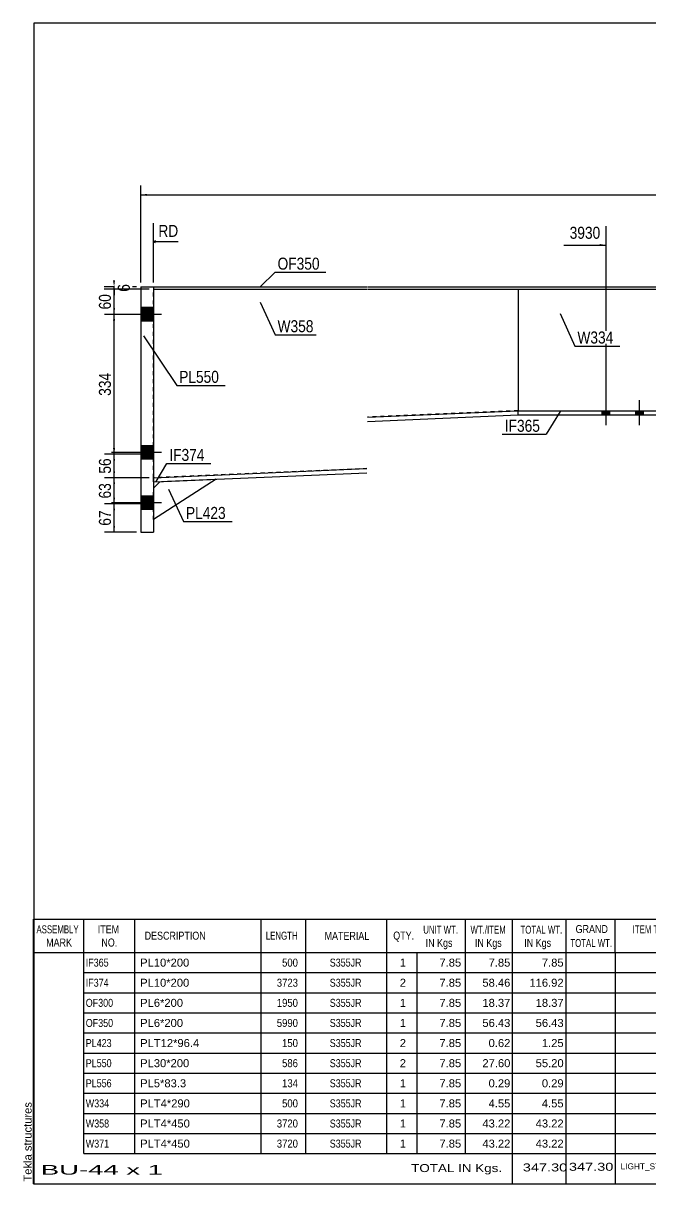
# Model space of a CAD drawing. Header units: millimetres. Extents: x -31 to 371, y -191 to 86.
# Drawn here: x -31.1 to 118.8, y -191 to 86 of the extents above; entities that cross this region are included whole.
import ezdxf

# ---------------------------------------------------------------- set-up
doc = ezdxf.new("R2010")
doc.units = ezdxf.units.MM
doc.linetypes.add('DXK_LINE_DOT1', pattern=[1.8814, 0.9407, -0.9407])
doc.styles.add('Arial', font='ARIAL.TTF', dxfattribs={"height": 0.2})
doc.styles.add('Arial Narrow', font='ARIALN.TTF', dxfattribs={"height": 0.2})

# ---------------------------------------------------------------- blocks, each defined once
blk = doc.blocks.new('Unknown-629104259-1211')
at = {"color": 5, "linetype": 'Continuous'}
for p, q in [((371.42, 85.99), (-28.58, 85.99)), ((-28.58, 85.99), (-28.58, -191.01)), ((371.42, -191.01), (371.42, 85.99)), ((-28.58, -191.01), (371.42, -191.01))]:
    blk.add_line(p, q, dxfattribs=at)
at = {"color": 174, "linetype": 'Continuous', "style": 'Arial'}
blk.add_text('Tekla structures', height=1.9102, rotation=90, dxfattribs=at).set_placement((-29.08, -190.51))
blk = doc.blocks.new('Part-629104259-1279 - 1232')
at = {"color": 2, "linetype": 'Continuous'}
for p, q in [((87.09, 22.5), (87.09, -6.5)), ((137.09, 22.5), (137.09, -6.5))]:
    blk.add_line(p, q, dxfattribs=at)
at = {"color": 7, "linetype": 'DXK_LINE_DOT1'}
for p, q in [((87.09, 22.5), (137.09, 22.5)), ((87.09, -6.5), (137.09, -6.5))]:
    blk.add_line(p, q, dxfattribs=at)
blk = doc.blocks.new('Bolt-629104259-1443 - 1232')
at = {"linetype": 'Continuous'}
for points in [[(108.99, -6.5), (107.19, -6.5), (107.19, -7.5), (108.99, -7.5)], [(108.99, -6.5), (107.19, -6.5), (107.19, -7.5), (108.99, -7.5)], [(116.99, -6.5), (115.19, -6.5), (115.19, -7.5), (116.99, -7.5)], [(116.99, -6.5), (115.19, -6.5), (115.19, -7.5), (116.99, -7.5)]]:
    blk.add_hatch(color=3, dxfattribs=at).paths.add_polyline_path(points)
at = {"color": 3, "linetype": 'Continuous'}
for p, q in [((108.09, -9.96), (108.09, -3.96)), ((108.09, -9.96), (108.09, -3.96)), ((116.09, -9.96), (116.09, -3.96)), ((116.09, -9.96), (116.09, -3.96)), ((107.19, -7.5), (107.19, -6.5)), ((107.19, -7.5), (107.19, -6.5)), ((108.99, -7.5), (108.99, -6.5)), ((108.99, -7.5), (108.99, -6.5)), ((115.19, -7.5), (115.19, -6.5)), ((115.19, -7.5), (115.19, -6.5)), ((116.99, -7.5), (116.99, -6.5)), ((116.99, -7.5), (116.99, -6.5))]:
    blk.add_line(p, q, dxfattribs=at)
blk = doc.blocks.new('Part-629104259-1442 - 1232')
at = {"color": 7, "linetype": 'DXK_LINE_DOT1'}
for p, q in [((0, -22.5), (0, 22.5)), ((0, 22.5), (50.99, 22.5)), ((51.09, 22.5), (87.09, 22.5)), ((87.09, -6.5), (51.09, -8.05)), ((50.99, -20.31), (0, -22.5))]:
    blk.add_line(p, q, dxfattribs=at)
at = {"color": 2, "linetype": 'Continuous'}
blk.add_line((87.09, 22.5), (87.09, -6.5), dxfattribs=at)
blk = doc.blocks.new('Part-629104259-1257 - 1232')
at = {"color": 2, "linetype": 'Continuous'}
for p, q in [((0, 23.1), (0, 22.5)), ((0, 23.1), (50.99, 23.1)), ((0, 22.5), (50.99, 22.5)), ((51.09, 23.1), (191.89, 23.1)), ((51.09, 22.5), (191.89, 22.5)), ((191.99, 23.1), (227.99, 23.1)), ((191.99, 22.5), (227.99, 22.5)), ((227.99, 23.1), (227.99, 22.5))]:
    blk.add_line(p, q, dxfattribs=at)
blk = doc.blocks.new('Part-629104259-1345 - 1232')
at = {"color": 2, "linetype": 'Continuous'}
for p, q in [((51.09, -8.05), (87.09, -6.5)), ((51.09, -9.05), (87.13, -7.5)), ((87.13, -7.5), (87.09, -6.5)), ((0, -22.5), (50.99, -20.31)), ((0.04, -23.5), (50.99, -21.31)), ((0.04, -23.5), (0, -22.5))]:
    blk.add_line(p, q, dxfattribs=at)
blk = doc.blocks.new('Part-629104259-1367 - 1232')
at = {"color": 2, "linetype": 'Continuous'}
for p, q in [((87.09, -7.5), (87.09, -6.5)), ((87.09, -6.5), (137.09, -6.5)), ((87.09, -7.5), (137.09, -7.5)), ((137.09, -7.5), (137.09, -6.5))]:
    blk.add_line(p, q, dxfattribs=at)
blk = doc.blocks.new('Part-629104259-1421 - 1232')
at = {"color": 2, "linetype": 'Continuous'}
for p, q in [((-3, 23.1), (0, 23.1)), ((-3, 23.1), (-3, -35.5)), ((0, 23.1), (0, -35.5)), ((-3, -35.5), (0, -35.5))]:
    blk.add_line(p, q, dxfattribs=at)
blk = doc.blocks.new('Part-629104259-1426 - 1232')
at = {"color": 2, "linetype": 'Continuous'}
for p, q in [((14.99, -22.86), (0, -32.5)), ((0, -25), (1.5, -23.44))]:
    blk.add_line(p, q, dxfattribs=at)
at = {"color": 7, "linetype": 'DXK_LINE_DOT1'}
for p, q in [((1.5, -23.44), (14.99, -22.86)), ((0, -32.5), (0, -25))]:
    blk.add_line(p, q, dxfattribs=at)
blk = doc.blocks.new('Bolt-629104259-1445 - 1232')
at = {"linetype": 'Continuous'}
for points in [[(-3, 18.1), (-3, 14.9), (0, 14.9), (0, 18.1)], [(-3, 18.1), (-3, 14.9), (0, 14.9), (0, 18.1)], [(-3, -14.9), (-3, -18.1), (0, -18.1), (0, -14.9)], [(-3, -14.9), (-3, -18.1), (0, -18.1), (0, -14.9)], [(-3, -26.9), (-3, -30.1), (0, -30.1), (0, -26.9)], [(-3, -26.9), (-3, -30.1), (0, -30.1), (0, -26.9)]]:
    blk.add_hatch(color=3, dxfattribs=at).paths.add_polyline_path(points)
at = {"color": 3, "linetype": 'Continuous'}
for p, q in [((0, 18.1), (-3, 18.1)), ((0, 18.1), (-3, 18.1)), ((1.9, 16.5), (-10, 16.5)), ((1.9, 16.5), (-10, 16.5)), ((0, 14.9), (-3, 14.9)), ((0, 14.9), (-3, 14.9)), ((1.9, -16.5), (-10, -16.5)), ((1.9, -16.5), (-10, -16.5)), ((0, -14.9), (-3, -14.9)), ((0, -14.9), (-3, -14.9)), ((0, -18.1), (-3, -18.1)), ((0, -18.1), (-3, -18.1)), ((0, -26.9), (-3, -26.9)), ((0, -26.9), (-3, -26.9)), ((1.9, -28.5), (-10, -28.5)), ((1.9, -28.5), (-10, -28.5)), ((0, -30.1), (-3, -30.1)), ((0, -30.1), (-3, -30.1))]:
    blk.add_line(p, q, dxfattribs=at)
blk = doc.blocks.new('StraightDimension-629104259-1489 - 1232')
at = {"linetype": 'Continuous'}
for points in [[(-1.5, 44.77), (-3, 45.02), (-1.5, 45.27)], [(349.68, 45.27), (351.18, 45.02), (349.68, 44.77)]]:
    blk.add_hatch(color=7, dxfattribs=at).paths.add_polyline_path(points)
at = {"color": 7, "linetype": 'Continuous'}
for p, q in [((-3, 24.1), (-3, 47.27)), ((351.18, 24.1), (351.18, 47.27)), ((-3, 45.02), (351.18, 45.02))]:
    blk.add_line(p, q, dxfattribs=at)
at = {"color": 0}
blk.add_wipeout([(178.35, 45.17), (178.35, 49.37), (169.84, 49.37), (169.84, 45.17)], dxfattribs=at)
at = {"color": 3, "style": 'Arial Narrow'}
blk.add_text('8000', height=2.863, dxfattribs=at).set_placement((170.44, 45.77))
blk = doc.blocks.new('StraightDimension-629104259-1510 - 1232')
at = {"linetype": 'Continuous'}
for points in [[(-9.64, -24), (-9.39, -22.5), (-9.14, -24)], [(-9.14, -27.26), (-9.39, -28.76), (-9.64, -27.26)]]:
    blk.add_hatch(color=7, dxfattribs=at).paths.add_polyline_path(points)
at = {"color": 7, "linetype": 'Continuous'}
for p, q in [((-1, -22.5), (-11.64, -22.5)), ((-9.39, -28.76), (-9.39, -22.5)), ((-1, -28.76), (-11.64, -28.76))]:
    blk.add_line(p, q, dxfattribs=at)
at = {"color": 0}
blk.add_wipeout([(-9.54, -23.2), (-13.74, -23.2), (-13.74, -28.06), (-9.54, -28.06)], dxfattribs=at)
at = {"color": 3, "style": 'Arial Narrow'}
blk.add_text('63', height=2.863, rotation=90.0002, dxfattribs=at).set_placement((-10.14, -27.46))
blk = doc.blocks.new('StraightDimension-629104259-1517 - 1232')
at = {"linetype": 'Continuous'}
for points in [[(-9.64, -30.26), (-9.39, -28.76), (-9.14, -30.26)], [(-9.14, -34), (-9.39, -35.5), (-9.64, -34)]]:
    blk.add_hatch(color=7, dxfattribs=at).paths.add_polyline_path(points)
at = {"color": 7, "linetype": 'Continuous'}
for p, q in [((-1, -28.76), (-11.64, -28.76)), ((-9.39, -35.5), (-9.39, -28.76)), ((-4, -35.5), (-11.64, -35.5))]:
    blk.add_line(p, q, dxfattribs=at)
at = {"color": 0}
blk.add_wipeout([(-9.54, -29.7), (-13.74, -29.7), (-13.74, -34.56), (-9.54, -34.56)], dxfattribs=at)
at = {"color": 3, "style": 'Arial Narrow'}
blk.add_text('67', height=2.863, rotation=90.0002, dxfattribs=at).set_placement((-10.14, -33.96))
blk = doc.blocks.new('StraightDimension-629104259-1501 - 1232')
at = {"linetype": 'Continuous'}
for points in [[(-9.64, -18.41), (-9.39, -16.91), (-9.14, -18.41)], [(-9.14, -21), (-9.39, -22.5), (-9.64, -21)]]:
    blk.add_hatch(color=7, dxfattribs=at).paths.add_polyline_path(points)
at = {"color": 7, "linetype": 'Continuous'}
for p, q in [((-1, -16.91), (-11.64, -16.91)), ((-9.39, -22.5), (-9.39, -16.91)), ((-1, -22.5), (-11.64, -22.5))]:
    blk.add_line(p, q, dxfattribs=at)
at = {"color": 0}
blk.add_wipeout([(-9.54, -17.28), (-13.74, -17.28), (-13.74, -22.13), (-9.54, -22.13)], dxfattribs=at)
at = {"color": 3, "style": 'Arial Narrow'}
blk.add_text('56', height=2.863, rotation=90.0002, dxfattribs=at).set_placement((-10.14, -21.53))
blk = doc.blocks.new('StraightDimension-629104259-1525 - 1232')
at = {"linetype": 'Continuous'}
for points in [[(-9.64, 15), (-9.39, 16.5), (-9.14, 15)], [(-9.14, -15.41), (-9.39, -16.91), (-9.64, -15.41)]]:
    blk.add_hatch(color=7, dxfattribs=at).paths.add_polyline_path(points)
at = {"color": 7, "linetype": 'Continuous'}
for p, q in [((-1, 16.5), (-11.64, 16.5)), ((-9.39, -16.91), (-9.39, 16.5)), ((-1, -16.91), (-11.64, -16.91))]:
    blk.add_line(p, q, dxfattribs=at)
at = {"color": 0}
blk.add_wipeout([(-9.54, 3.14), (-13.74, 3.14), (-13.74, -3.55), (-9.54, -3.55)], dxfattribs=at)
at = {"color": 3, "style": 'Arial Narrow'}
blk.add_text('334', height=2.863, rotation=90.0002, dxfattribs=at).set_placement((-10.14, -2.95))
blk = doc.blocks.new('StraightDimension-629104259-1542 - 1232')
at = {"linetype": 'Continuous'}
for points in [[(-9.14, 24.6), (-9.39, 23.1), (-9.64, 24.6)], [(-9.64, 21), (-9.39, 22.5), (-9.14, 21)]]:
    blk.add_hatch(color=7, dxfattribs=at).paths.add_polyline_path(points)
at = {"color": 7, "linetype": 'Continuous'}
for p, q in [((-4, 23.1), (-11.79, 23.1)), ((-1, 22.5), (-11.79, 22.5)), ((-9.39, 22.5), (-9.39, 23.1))]:
    blk.add_line(p, q, dxfattribs=at)
at = {"color": 0}
blk.add_wipeout([(-5.04, 24.31), (-9.24, 24.31), (-9.24, 21.29), (-5.04, 21.29)], dxfattribs=at)
at = {"color": 3, "style": 'Arial Narrow'}
blk.add_text('6', height=2.86, rotation=90.0002, dxfattribs=at).set_placement((-5.64, 21.89))
blk = doc.blocks.new('StraightDimension-629104259-1551 - 1232')
at = {"linetype": 'Continuous'}
for points in [[(-9.64, 21), (-9.39, 22.5), (-9.14, 21)], [(-9.14, 18), (-9.39, 16.5), (-9.64, 18)]]:
    blk.add_hatch(color=7, dxfattribs=at).paths.add_polyline_path(points)
at = {"color": 7, "linetype": 'Continuous'}
for p, q in [((-1, 22.5), (-11.64, 22.5)), ((-9.39, 16.5), (-9.39, 22.5)), ((-1, 16.5), (-11.64, 16.5))]:
    blk.add_line(p, q, dxfattribs=at)
at = {"color": 0}
blk.add_wipeout([(-9.54, 21.93), (-13.74, 21.93), (-13.74, 17.07), (-9.54, 17.07)], dxfattribs=at)
at = {"color": 3, "style": 'Arial Narrow'}
blk.add_text('60', height=2.863, rotation=90.0002, dxfattribs=at).set_placement((-10.14, 17.67))
blk = doc.blocks.new('StraightDimension-629104259-4384 - 1232')
at = {"linetype": 'Continuous'}
blk.add_hatch(color=7, dxfattribs=at).paths.add_polyline_path([(106.59, 33.29), (108.09, 33.04), (106.59, 32.79)])
at = {"color": 7, "linetype": 'Continuous'}
for p, q in [((108.09, -4.23), (108.09, 37.54)), ((98.02, 33.04), (108.09, 33.04))]:
    blk.add_line(p, q, dxfattribs=at)
at = {"color": 0, "linetype": 'Continuous'}
blk.add_wipeout([(6.53, 34.39), (6.53, 38.59), (0.59, 38.59), (0.59, 34.39)], dxfattribs=at)
at = {"color": 7, "linetype": 'Continuous'}
for p, q in [((0, 24.1), (0, 38.29)), ((0.5, 34.04), (0, 33.79)), ((0.5, 33.54), (0, 33.79)), ((5.93, 33.79), (0, 33.79))]:
    blk.add_line(p, q, dxfattribs=at)
at = {"color": 3, "linetype": 'Continuous', "style": 'Arial Narrow'}
blk.add_text('RD', height=2.863, dxfattribs=at).set_placement((1.19, 34.99))
at = {"color": 0}
blk.add_wipeout([(107.31, 33.94), (107.31, 38.14), (98.8, 38.14), (98.8, 33.94)], dxfattribs=at)
at = {"color": 3, "style": 'Arial Narrow'}
blk.add_text('3930', height=2.863, dxfattribs=at).set_placement((99.4, 34.54))
blk = doc.blocks.new('CBS_BOM-629104259-4768')
at = {"color": 7, "linetype": 'Continuous'}
for p, q in [((-28.61, -135.84), (-28.61, -127.84)), ((-28.6, -127.84), (126.31, -127.84)), ((-16.61, -135.84), (-16.61, -127.84)), ((-4.42, -135.84), (-4.42, -127.84)), ((25.75, -135.84), (25.75, -127.84)), ((36.43, -135.84), (36.43, -127.84)), ((55.74, -135.84), (55.74, -127.84)), ((74.54, -135.84), (74.54, -127.84)), ((85.76, -135.84), (85.76, -127.84)), ((98.54, -135.84), (98.54, -127.84)), ((110.29, -135.84), (110.29, -127.84)), ((126.32, -127.84), (126.31, -135.83)), ((-28.61, -135.84), (126.32, -135.84)), ((-28.61, -140.64), (-28.61, -135.84)), ((-16.61, -140.64), (-16.61, -135.84)), ((-4.42, -140.64), (-4.42, -135.84)), ((25.75, -140.64), (25.75, -135.84)), ((36.43, -140.64), (36.43, -135.84)), ((55.74, -140.64), (55.74, -135.84)), ((63.01, -140.64), (63.01, -135.84)), ((74.54, -140.64), (74.54, -135.84)), ((85.76, -140.64), (85.76, -135.84)), ((98.54, -140.64), (98.54, -135.84)), ((110.31, -140.64), (110.31, -135.84)), ((126.32, -135.84), (126.32, -140.64)), ((-28.61, -145.44), (-28.61, -140.64)), ((-16.61, -140.64), (126.32, -140.64)), ((-16.61, -145.44), (-16.61, -140.64)), ((-4.42, -145.44), (-4.42, -140.64)), ((25.75, -145.44), (25.75, -140.64)), ((36.43, -145.44), (36.43, -140.64)), ((55.74, -145.44), (55.74, -140.64)), ((63.01, -145.44), (63.01, -140.64)), ((74.54, -145.44), (74.54, -140.64)), ((85.76, -145.44), (85.76, -140.64)), ((98.54, -145.44), (98.54, -140.64)), ((110.31, -145.44), (110.31, -140.64)), ((126.32, -140.64), (126.32, -145.44)), ((-28.61, -150.24), (-28.61, -145.44)), ((-16.61, -145.44), (126.32, -145.44)), ((-16.61, -150.24), (-16.61, -145.44)), ((-4.42, -150.24), (-4.42, -145.44)), ((25.75, -150.24), (25.75, -145.44)), ((36.43, -150.24), (36.43, -145.44)), ((55.74, -150.24), (55.74, -145.44)), ((63.01, -150.24), (63.01, -145.44)), ((74.54, -150.24), (74.54, -145.44)), ((85.76, -150.24), (85.76, -145.44)), ((98.54, -150.24), (98.54, -145.44)), ((110.31, -150.24), (110.31, -145.44)), ((126.32, -145.44), (126.32, -150.24)), ((-28.61, -155.04), (-28.61, -150.24)), ((-16.61, -150.24), (126.32, -150.24)), ((-16.61, -155.04), (-16.61, -150.24)), ((-4.42, -155.04), (-4.42, -150.24)), ((25.75, -155.04), (25.75, -150.24)), ((36.43, -155.04), (36.43, -150.24)), ((55.74, -155.04), (55.74, -150.24)), ((63.01, -155.04), (63.01, -150.24)), ((74.54, -155.04), (74.54, -150.24)), ((85.76, -155.04), (85.76, -150.24)), ((98.54, -155.04), (98.54, -150.24)), ((110.31, -155.04), (110.31, -150.24)), ((126.32, -150.24), (126.32, -155.04)), ((-28.61, -159.84), (-28.61, -155.04)), ((-16.61, -155.04), (126.32, -155.04)), ((-16.61, -159.84), (-16.61, -155.04)), ((-4.42, -159.84), (-4.42, -155.04)), ((25.75, -159.84), (25.75, -155.04)), ((36.43, -159.84), (36.43, -155.04)), ((55.74, -159.84), (55.74, -155.04)), ((63.01, -159.84), (63.01, -155.04)), ((74.54, -159.84), (74.54, -155.04)), ((85.76, -159.84), (85.76, -155.04)), ((98.54, -159.84), (98.54, -155.04)), ((110.31, -159.84), (110.31, -155.04)), ((126.32, -155.04), (126.32, -159.84)), ((-28.61, -164.64), (-28.61, -159.84)), ((-16.61, -159.84), (126.32, -159.84)), ((-16.61, -164.64), (-16.61, -159.84)), ((-4.42, -164.64), (-4.42, -159.84)), ((25.75, -164.64), (25.75, -159.84)), ((36.43, -164.64), (36.43, -159.84)), ((55.74, -164.64), (55.74, -159.84)), ((63.01, -164.64), (63.01, -159.84)), ((74.54, -164.64), (74.54, -159.84)), ((85.76, -164.64), (85.76, -159.84)), ((98.54, -164.64), (98.54, -159.84)), ((110.31, -164.64), (110.31, -159.84)), ((126.32, -159.84), (126.32, -164.64)), ((-28.61, -169.44), (-28.61, -164.64)), ((-16.61, -164.64), (126.32, -164.64)), ((-16.61, -169.44), (-16.61, -164.64)), ((-4.42, -169.44), (-4.42, -164.64)), ((25.75, -169.44), (25.75, -164.64)), ((36.43, -169.44), (36.43, -164.64)), ((55.74, -169.44), (55.74, -164.64)), ((63.01, -169.44), (63.01, -164.64)), ((74.54, -169.44), (74.54, -164.64)), ((85.76, -169.44), (85.76, -164.64)), ((98.54, -169.44), (98.54, -164.64)), ((110.31, -169.44), (110.31, -164.64)), ((126.32, -164.64), (126.32, -169.44)), ((-28.61, -174.24), (-28.61, -169.44)), ((-16.61, -169.44), (126.32, -169.44)), ((-16.61, -174.24), (-16.61, -169.44)), ((-4.42, -174.24), (-4.42, -169.44)), ((25.75, -174.24), (25.75, -169.44)), ((36.43, -174.24), (36.43, -169.44)), ((55.74, -174.24), (55.74, -169.44)), ((63.01, -174.24), (63.01, -169.44)), ((74.54, -174.24), (74.54, -169.44)), ((85.76, -174.24), (85.76, -169.44)), ((98.54, -174.24), (98.54, -169.44)), ((110.31, -174.24), (110.31, -169.44)), ((126.32, -169.44), (126.32, -174.24)), ((-28.61, -179.04), (-28.61, -174.24)), ((-16.61, -174.24), (126.32, -174.24)), ((-16.61, -179.04), (-16.61, -174.24)), ((-4.42, -179.04), (-4.42, -174.24)), ((25.75, -179.04), (25.75, -174.24)), ((36.43, -179.04), (36.43, -174.24)), ((55.74, -179.04), (55.74, -174.24)), ((63.01, -179.04), (63.01, -174.24)), ((74.54, -179.04), (74.54, -174.24)), ((85.76, -179.04), (85.76, -174.24)), ((98.54, -179.04), (98.54, -174.24)), ((110.31, -179.04), (110.31, -174.24)), ((126.32, -174.24), (126.32, -179.04)), ((-28.61, -183.84), (-28.61, -179.04)), ((-16.61, -179.04), (126.32, -179.04)), ((-16.61, -183.84), (-16.61, -179.04)), ((-4.42, -183.84), (-4.42, -179.04)), ((25.75, -183.84), (25.75, -179.04)), ((36.43, -183.84), (36.43, -179.04)), ((55.74, -183.84), (55.74, -179.04)), ((63.01, -183.84), (63.01, -179.04)), ((74.54, -183.84), (74.54, -179.04)), ((85.76, -183.84), (85.76, -179.04)), ((98.54, -183.84), (98.54, -179.04)), ((110.31, -183.84), (110.31, -179.04)), ((126.32, -179.04), (126.32, -183.84)), ((-28.61, -191.04), (-28.61, -183.86)), ((-16.61, -183.84), (126.32, -183.84)), ((85.76, -191.04), (85.76, -183.86)), ((98.54, -191.04), (98.54, -183.86)), ((110.35, -191.04), (110.35, -183.86)), ((126.32, -183.84), (126.32, -191.04)), ((-28.61, -191.04), (126.32, -191.04))]:
    blk.add_line(p, q, dxfattribs=at)
at = {"color": 3, "linetype": 'Continuous', "style": 'Arial'}
for s, height, width, p in [('ASSEMBLY', 1.91, 0.7, (-27.92, -131.26)), ('ITEM', 1.91, 0.8, (-13.28, -131.26)), ('UNIT WT.', 1.91, 0.7, (64.43, -131.34)), ('WT./ITEM', 1.91, 0.7, (75.73, -131.34)), ('TOTAL WT.', 1.91, 0.7, (87.66, -131.34)), ('GRAND', 1.91, 0.8, (100.82, -131.18)), ('ITEM TYPE', 1.91, 0.7, (114.45, -131.26)), ('MARK', 1.91, 0.8, (-25.61, -134.4)), ('NO.', 1.91, 0.8, (-12.42, -134.4)), ('DESCRIPTION', 1.9102, 0.8, (-2.09, -132.77)), ('LENGTH', 1.91, 0.7, (26.85, -132.77)), ('MATERIAL', 1.91, 0.8, (40.88, -132.81)), ('QTY.', 1.91, 0.8, (57.27, -132.74)), ('IN Kgs', 1.91, 0.8, (65.01, -134.48)), ('IN Kgs', 1.91, 0.8, (76.77, -134.48)), ('IN Kgs', 1.91, 0.8, (88.56, -134.48)), ('TOTAL WT.', 1.91, 0.7, (99.56, -134.52))]:
    blk.add_text(s, height=height, dxfattribs=dict(at, width=width)).set_placement(p)
at = {"color": 7, "linetype": 'Continuous', "style": 'Arial'}
for s, width, p in [('IF365', 0.8, (-16.15, -139.2)), ('500', 0.85, (30.73, -139.2)), ('S355JR', 0.8, (42.11, -139.2)), ('IF374', 0.8, (-16.15, -144)), ('3723', 0.85, (29.47, -144)), ('S355JR', 0.8, (42.11, -144)), ('OF300', 0.8, (-16.15, -148.8)), ('1950', 0.85, (29.47, -148.8)), ('S355JR', 0.8, (42.11, -148.8)), ('OF350', 0.8, (-16.15, -153.6)), ('5990', 0.85, (29.47, -153.6)), ('S355JR', 0.8, (42.11, -153.6)), ('PL423', 0.8, (-16.15, -158.4)), ('150', 0.85, (30.73, -158.4)), ('S355JR', 0.8, (42.11, -158.4)), ('PL550', 0.8, (-16.15, -163.2)), ('586', 0.85, (30.73, -163.2)), ('S355JR', 0.8, (42.11, -163.2)), ('PL556', 0.8, (-16.15, -168)), ('134', 0.85, (30.73, -168)), ('S355JR', 0.8, (42.11, -168)), ('W334', 0.8, (-16.15, -172.8)), ('500', 0.85, (30.73, -172.8)), ('S355JR', 0.8, (42.11, -172.8)), ('W358', 0.8, (-16.15, -177.6)), ('3720', 0.85, (29.47, -177.6)), ('S355JR', 0.8, (42.11, -177.6)), ('W371', 0.8, (-16.15, -182.4)), ('3720', 0.85, (29.47, -182.4)), ('S355JR', 0.8, (42.11, -182.4))]:
    blk.add_text(s, height=1.91, dxfattribs=dict(at, width=width)).set_placement(p)
for s, p in [('PL10*200', (-3.16, -139.2)), ('1', (58.83, -139.2)), ('7.85', (68.3, -139.2)), ('7.85', (80.04, -139.2)), ('7.85', (92.76, -139.2)), ('PL10*200', (-3.16, -144)), ('2', (58.83, -144)), ('7.85', (68.3, -144)), ('58.46', (78.56, -144)), ('116.92', (89.79, -144)), ('PL6*200', (-3.16, -148.8)), ('1', (58.83, -148.8)), ('7.85', (68.3, -148.8)), ('18.37', (78.56, -148.8)), ('18.37', (91.28, -148.8)), ('PL6*200', (-3.16, -153.6)), ('1', (58.83, -153.6)), ('7.85', (68.3, -153.6)), ('56.43', (78.56, -153.6)), ('56.43', (91.28, -153.6)), ('PLT12*96.4', (-3.16, -158.4)), ('2', (58.83, -158.4)), ('7.85', (68.3, -158.4)), ('0.62', (80.04, -158.4)), ('1.25', (92.76, -158.4)), ('PL30*200', (-3.16, -163.2)), ('2', (58.83, -163.2)), ('7.85', (68.3, -163.2)), ('27.60', (78.56, -163.2)), ('55.20', (91.28, -163.2)), ('PL5*83.3', (-3.16, -168)), ('1', (58.83, -168)), ('7.85', (68.3, -168)), ('0.29', (80.04, -168)), ('0.29', (92.76, -168)), ('PLT4*290', (-3.16, -172.8)), ('1', (58.83, -172.8)), ('7.85', (68.3, -172.8)), ('4.55', (80.04, -172.8)), ('4.55', (92.76, -172.8)), ('PLT4*450', (-3.16, -177.6)), ('1', (58.83, -177.6)), ('7.85', (68.3, -177.6)), ('43.22', (78.56, -177.6)), ('43.22', (91.28, -177.6)), ('PLT4*450', (-3.16, -182.4)), ('1', (58.83, -182.4)), ('7.85', (68.3, -182.4)), ('43.22', (78.56, -182.4)), ('43.22', (91.28, -182.4))]:
    blk.add_text(s, height=1.91, dxfattribs=at).set_placement(p)
at = {"color": 6, "linetype": 'Continuous', "style": 'Arial'}
for s, height, width, p in [('BU-44 x 1', 2.292, 2.05, (-26.89, -188.85)), ('TOTAL IN Kgs.', 1.9102, 1.2, (61.55, -188.24)), ('347.30', 1.91, 1.3, (88.21, -188.09)), ('347.30', 1.91, 1.3, (99.22, -187.93))]:
    blk.add_text(s, height=height, dxfattribs=dict(at, width=width)).set_placement(p)
blk.add_text('LIGHT_STEEL', height=1.4135, dxfattribs=at).set_placement((111.57, -187.58))
blk = doc.blocks.new('Mark-629104259-1252 - 1232')
at = {"color": 0}
blk.add_wipeout([(39.7, 27.17), (39.7, 30.17), (29.65, 30.17), (29.65, 27.17)], dxfattribs=at)
blk.add_wipeout([(39.7, 27.17), (39.7, 30.17), (29.65, 30.17), (29.65, 27.17)], dxfattribs=at)
at = {"color": 7, "linetype": 'Continuous'}
for p, q in [((25.52, 23.03), (29.05, 26.57)), ((29.05, 26.57), (41.2, 26.57))]:
    blk.add_line(p, q, dxfattribs=at)
at = {"color": 3, "style": 'Arial Narrow'}
blk.add_text('OF350', height=2.863, dxfattribs=at).set_placement((29.65, 27.17))
blk = doc.blocks.new('Mark-629104259-1275 - 1232')
at = {"color": 0}
blk.add_wipeout([(109.84, 9.54), (109.84, 12.54), (101.25, 12.54), (101.25, 9.54)], dxfattribs=at)
blk.add_wipeout([(109.84, 9.54), (109.84, 12.54), (101.25, 12.54), (101.25, 9.54)], dxfattribs=at)
at = {"color": 7, "linetype": 'Continuous'}
for p, q in [((97.12, 16.67), (100.65, 8.94)), ((100.65, 8.94), (111.34, 8.94))]:
    blk.add_line(p, q, dxfattribs=at)
at = {"color": 3, "style": 'Arial Narrow'}
blk.add_text('W334', height=2.863, dxfattribs=at).set_placement((101.25, 9.54))
blk = doc.blocks.new('Mark-629104259-1341 - 1232')
at = {"color": 0}
blk.add_wipeout([(12.21, -18.49), (12.21, -15.49), (3.8, -15.49), (3.8, -18.49)], dxfattribs=at)
blk.add_wipeout([(12.21, -18.49), (12.21, -15.49), (3.8, -15.49), (3.8, -18.49)], dxfattribs=at)
at = {"color": 7, "linetype": 'Continuous'}
for p, q in [((0.7, -23.42), (3.2, -19.09)), ((3.2, -19.09), (13.71, -19.09))]:
    blk.add_line(p, q, dxfattribs=at)
at = {"color": 3, "style": 'Arial Narrow'}
blk.add_text('IF374', height=2.863, dxfattribs=at).set_placement((3.8, -18.49))
blk = doc.blocks.new('Mark-629104259-1363 - 1232')
at = {"color": 7, "linetype": 'Continuous'}
blk.add_line((97.12, -6.68), (93.82, -12.13), dxfattribs=at)
at = {"color": 0}
blk.add_wipeout([(92.32, -11.53), (92.32, -8.53), (83.91, -8.53), (83.91, -11.53)], dxfattribs=at)
blk.add_wipeout([(92.32, -11.53), (92.32, -8.53), (83.91, -8.53), (83.91, -11.53)], dxfattribs=at)
at = {"color": 7, "linetype": 'Continuous'}
blk.add_line((83.31, -12.13), (93.82, -12.13), dxfattribs=at)
at = {"color": 3, "style": 'Arial Narrow'}
blk.add_text('IF365', height=2.863, dxfattribs=at).set_placement((83.91, -11.53))
blk = doc.blocks.new('Mark-629104259-1417 - 1232')
at = {"color": 0}
blk.add_wipeout([(15.67, 0.15), (15.67, 3.15), (6.16, 3.15), (6.16, 0.15)], dxfattribs=at)
blk.add_wipeout([(15.67, 0.15), (15.67, 3.15), (6.16, 3.15), (6.16, 0.15)], dxfattribs=at)
at = {"color": 7, "linetype": 'Continuous'}
for p, q in [((-2.37, 11.35), (5.56, -0.45)), ((5.56, -0.45), (17.17, -0.45))]:
    blk.add_line(p, q, dxfattribs=at)
at = {"color": 3, "style": 'Arial Narrow'}
blk.add_text('PL550', height=2.863, dxfattribs=at).set_placement((6.16, 0.15))
blk = doc.blocks.new('Mark-629104259-1422 - 1232')
at = {"color": 0}
blk.add_wipeout([(17.27, -32.34), (17.27, -29.34), (7.77, -29.34), (7.77, -32.34)], dxfattribs=at)
blk.add_wipeout([(17.27, -32.34), (17.27, -29.34), (7.77, -29.34), (7.77, -32.34)], dxfattribs=at)
at = {"color": 7, "linetype": 'Continuous'}
for p, q in [((3.63, -25.2), (7.17, -32.94)), ((7.17, -32.94), (18.77, -32.94))]:
    blk.add_line(p, q, dxfattribs=at)
at = {"color": 3, "style": 'Arial Narrow'}
blk.add_text('PL423', height=2.863, dxfattribs=at).set_placement((7.77, -32.34))
blk = doc.blocks.new('Mark-629104259-1438 - 1232')
at = {"color": 0}
blk.add_wipeout([(38.24, 12.24), (38.24, 15.24), (29.65, 15.24), (29.65, 12.24)], dxfattribs=at)
blk.add_wipeout([(38.24, 12.24), (38.24, 15.24), (29.65, 15.24), (29.65, 12.24)], dxfattribs=at)
at = {"color": 7, "linetype": 'Continuous'}
for p, q in [((25.52, 19.38), (29.05, 11.64)), ((29.05, 11.64), (38.84, 11.64))]:
    blk.add_line(p, q, dxfattribs=at)
at = {"color": 3, "style": 'Arial Narrow'}
blk.add_text('W358', height=2.863, dxfattribs=at).set_placement((29.65, 12.24))

msp = doc.modelspace()

# ---------------------------------------------------------------- block references
for name in ['Unknown-629104259-1211', 'Part-629104259-1421 - 1232', 'Part-629104259-1257 - 1232', 'Part-629104259-1442 - 1232', 'Part-629104259-1279 - 1232', 'Bolt-629104259-1445 - 1232', 'Bolt-629104259-1443 - 1232', 'Part-629104259-1345 - 1232', 'Part-629104259-1367 - 1232', 'Part-629104259-1426 - 1232', 'CBS_BOM-629104259-4768']:
    msp.add_blockref(name, (0, 0))

# ---------------------------------------------------------------- next in the draw order: block references
for name in ['StraightDimension-629104259-1489 - 1232', 'Mark-629104259-1363 - 1232', 'Mark-629104259-1341 - 1232', 'StraightDimension-629104259-1510 - 1232', 'Mark-629104259-1422 - 1232']:
    msp.add_blockref(name, (0, 0))

# ---------------------------------------------------------------- next in the draw order: block references
for name in ['StraightDimension-629104259-1542 - 1232', 'StraightDimension-629104259-1501 - 1232', 'StraightDimension-629104259-1517 - 1232']:
    msp.add_blockref(name, (0, 0))

# ---------------------------------------------------------------- next in the draw order: block references
msp.add_blockref('StraightDimension-629104259-1525 - 1232', (0, 0))

# ---------------------------------------------------------------- next in the draw order: block references
msp.add_blockref('StraightDimension-629104259-1551 - 1232', (0, 0))

# ---------------------------------------------------------------- next in the draw order: block references
msp.add_blockref('StraightDimension-629104259-4384 - 1232', (0, 0))

# ---------------------------------------------------------------- next in the draw order: block references
for name in ['Mark-629104259-1252 - 1232', 'Mark-629104259-1438 - 1232', 'Mark-629104259-1275 - 1232', 'Mark-629104259-1417 - 1232']:
    msp.add_blockref(name, (0, 0))

doc.saveas('drawing.dxf')
